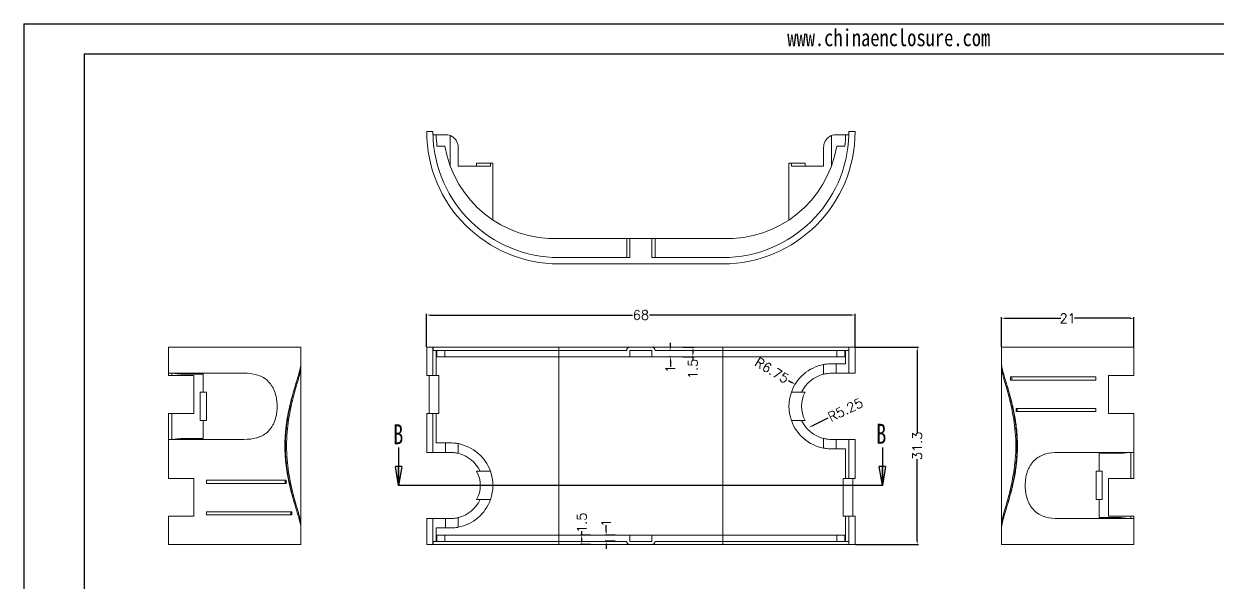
# Model space of a CAD drawing. Header units: inches. Extents: x 3064 to 3673, y 1126 to 1326.
# Drawn here: x 3388.9 to 3578.3, y 1237.9 to 1326.5 of the extents above; entities that cross this region are included whole.
import ezdxf

# ---------------------------------------------------------------- set-up
doc = ezdxf.new("R2010")
doc.units = ezdxf.units.IN
doc.header["$LTSCALE"] = 15
doc.linetypes.add('PHANTOM', pattern=[12.7, 6.35, -1.27, 1.27, -1.27, 1.27, -1.27])
doc.layers.add('文字', color=81, linetype='Continuous')
doc.styles.add('SLDTEXTSTYLE0', font='TXT', dxfattribs={"width": 0.75})
doc.styles.get("Standard").update_dxf_attribs({"font": 'txt', "bigfont": 'gbcbig.shx'})
doc.styles.add('宋体', font='', dxfattribs={"width": 0.8, "height": 3.5})
doc.styles.get('宋体').set_extended_font_data('SimSun')
doc.dimstyles.new('2', dxfattribs={"dimtxt": 1.5, "dimasz": 0.6, "dimexe": 0.18, "dimexo": 0.0625, "dimgap": 0.09, "dimtad": 0, "dimdsep": 46, "dimtxsty": 'Standard', "dimcen": 0, "dimclrd": 3, "dimclre": 3, "dimadec": 0, "dimazin": 2, "dimtfac": 1, "dimtofl": 0, "dimtmove": 0, "dimatfit": 3, "dimfxl": 1, "dimtolj": 1, "dimtzin": 0, "dimarcsym": 0})

# ---------------------------------------------------------------- blocks, each defined once
blk = doc.blocks.new('_CLOSED')
at = {"color": 0, "linetype": 'ByBlock', "lineweight": -2}
for p, q in [((-1, 0.166667), (0, 0)), ((-1, 0.166667), (-1, -0.166667)), ((0, 0), (-1, -0.166667)), ((0, 0), (-1, 0))]:
    blk.add_line(p, q, dxfattribs=at)
blk = doc.blocks.new('*D295')
at = {"color": 3, "lineweight": -2}
for p, q in [((3452.81, 1275.19), (3452.81, 1280.42)), ((3453.41, 1280.24), (3485.47, 1280.24)), ((3520.21, 1280.24), (3488.15, 1280.24)), ((3520.81, 1275.19), (3520.81, 1280.42))]:
    blk.add_line(p, q, dxfattribs=at)
at = {"color": 3}
for points in [[(3453.41, 1280.34), (3453.41, 1280.14), (3452.81, 1280.24)], [(3520.21, 1280.34), (3520.21, 1280.14), (3520.81, 1280.24)]]:
    blk.add_solid(points, dxfattribs=at)
at = {"layer": 'Defpoints', "color": 0}
for p in [(3520.81, 1280.24), (3452.81, 1275.13), (3520.81, 1275.13)]:
    blk.add_point(p, dxfattribs=at)
at = {"color": 0, "insert": (3486.81, 1280.24), "char_height": 1.5, "attachment_point": 5}
blk.add_mtext('\\A1;68', dxfattribs=at)
blk = doc.blocks.new('*D296')
at = {"color": 3, "lineweight": -2}
for p, q in [((3520.87, 1275.13), (3530.85, 1275.13)), ((3530.67, 1274.53), (3530.67, 1261.57)), ((3530.67, 1244.43), (3530.67, 1257.39)), ((3520.87, 1243.83), (3530.85, 1243.83))]:
    blk.add_line(p, q, dxfattribs=at)
at = {"color": 3}
for points in [[(3530.57, 1274.53), (3530.77, 1274.53), (3530.67, 1275.13)], [(3530.57, 1244.43), (3530.77, 1244.43), (3530.67, 1243.83)]]:
    blk.add_solid(points, dxfattribs=at)
at = {"layer": 'Defpoints', "color": 0}
for p in [(3520.81, 1275.13), (3520.81, 1243.83), (3530.67, 1243.83)]:
    blk.add_point(p, dxfattribs=at)
at = {"color": 0, "insert": (3530.67, 1259.48), "char_height": 1.5, "attachment_point": 5, "rotation": 90}
blk.add_mtext('\\A1;31.3', dxfattribs=at)
blk = doc.blocks.new('*D297')
at = {"color": 3, "lineweight": -2}
blk.add_line((3516.49, 1263.86), (3514.02, 1262.66), dxfattribs=at)
at = {"color": 3}
blk.add_solid([(3513.98, 1262.75), (3514.07, 1262.57), (3513.48, 1262.4)], dxfattribs=at)
at = {"layer": 'Defpoints', "color": 0}
for p in [(3513.48, 1262.4), (3508.76, 1260.11)]:
    blk.add_point(p, dxfattribs=at)
at = {"color": 0, "insert": (3519.27, 1265.2), "char_height": 1.5, "attachment_point": 5, "rotation": 25.825}
blk.add_mtext('\\A1;R5.25', dxfattribs=at)
blk = doc.blocks.new('*D298')
at = {"color": 3, "lineweight": -2}
blk.add_line((3510.25, 1269.86), (3510.77, 1269.55), dxfattribs=at)
at = {"color": 3}
blk.add_solid([(3510.82, 1269.64), (3510.71, 1269.46), (3511.28, 1269.24)], dxfattribs=at)
at = {"layer": 'Defpoints', "color": 0}
for p in [(3511.28, 1269.24), (3517.06, 1265.76)]:
    blk.add_point(p, dxfattribs=at)
at = {"color": 0, "insert": (3507.61, 1271.46), "char_height": 1.5, "attachment_point": 5, "rotation": 328.9192}
blk.add_mtext('\\A1;R6.75', dxfattribs=at)
blk = doc.blocks.new('*D299')
at = {"color": 3, "lineweight": -2}
for p, q in [((3544.04, 1275.19), (3544.04, 1279.9)), ((3544.64, 1279.72), (3553.45, 1279.72)), ((3564.44, 1279.72), (3555.63, 1279.72)), ((3565.04, 1275.19), (3565.04, 1279.9))]:
    blk.add_line(p, q, dxfattribs=at)
at = {"color": 3}
for points in [[(3544.64, 1279.82), (3544.64, 1279.62), (3544.04, 1279.72)], [(3564.44, 1279.82), (3564.44, 1279.62), (3565.04, 1279.72)]]:
    blk.add_solid(points, dxfattribs=at)
at = {"layer": 'Defpoints', "color": 0}
for p in [(3565.04, 1279.72), (3544.04, 1275.13), (3565.04, 1275.13)]:
    blk.add_point(p, dxfattribs=at)
at = {"color": 0, "insert": (3554.54, 1279.72), "char_height": 1.5, "attachment_point": 5}
blk.add_mtext('\\A1;21', dxfattribs=at)
blk = doc.blocks.new('*D304')
at = {"color": 3, "lineweight": -2}
for p, q in [((3491.43, 1274.63), (3491.31, 1274.63)), ((3491.49, 1275.23), (3491.49, 1275.83)), ((3491.43, 1273.63), (3491.31, 1273.63)), ((3491.49, 1273.03), (3491.49, 1272.03))]:
    blk.add_line(p, q, dxfattribs=at)
at = {"color": 3}
for points in [[(3491.39, 1275.23), (3491.59, 1275.23), (3491.49, 1274.63)], [(3491.39, 1273.03), (3491.59, 1273.03), (3491.49, 1273.63)]]:
    blk.add_solid(points, dxfattribs=at)
at = {"layer": 'Defpoints', "color": 0}
for p in [(3491.49, 1274.63), (3491.49, 1274.63), (3491.49, 1273.63)]:
    blk.add_point(p, dxfattribs=at)
at = {"color": 0, "insert": (3491.49, 1271.69), "char_height": 1.5, "attachment_point": 5, "rotation": 90}
blk.add_mtext('\\A1;1', dxfattribs=at)
blk = doc.blocks.new('*D305')
at = {"color": 3, "lineweight": -2}
for p, q in [((3493.44, 1275.13), (3495.24, 1275.13)), ((3495.06, 1274.53), (3495.06, 1274.23)), ((3493.44, 1273.63), (3495.24, 1273.63)), ((3495.06, 1273.63), (3495.06, 1273.03))]:
    blk.add_line(p, q, dxfattribs=at)
at = {"color": 3}
for points in [[(3494.96, 1274.53), (3495.16, 1274.53), (3495.06, 1275.13)], [(3494.96, 1274.23), (3495.16, 1274.23), (3495.06, 1273.63)]]:
    blk.add_solid(points, dxfattribs=at)
at = {"layer": 'Defpoints', "color": 0}
for p in [(3493.38, 1275.13), (3493.38, 1273.63), (3495.06, 1273.63)]:
    blk.add_point(p, dxfattribs=at)
at = {"color": 0, "insert": (3495.06, 1271.69), "char_height": 1.5, "attachment_point": 5, "rotation": 90}
blk.add_mtext('\\A1;1.5', dxfattribs=at)
blk = doc.blocks.new('*D306')
at = {"color": 3, "lineweight": -2}
for p, q in [((3481.3, 1245.93), (3481.3, 1246.9)), ((3482.72, 1245.33), (3481.12, 1245.33)), ((3482.72, 1244.33), (3481.12, 1244.33)), ((3481.3, 1243.73), (3481.3, 1243.13))]:
    blk.add_line(p, q, dxfattribs=at)
at = {"color": 3}
for points in [[(3481.2, 1245.93), (3481.4, 1245.93), (3481.3, 1245.33)], [(3481.2, 1243.73), (3481.4, 1243.73), (3481.3, 1244.33)]]:
    blk.add_solid(points, dxfattribs=at)
at = {"layer": 'Defpoints', "color": 0}
for p in [(3481.3, 1245.33), (3482.78, 1245.33), (3482.78, 1244.33)]:
    blk.add_point(p, dxfattribs=at)
at = {"color": 0, "insert": (3481.3, 1247.24), "char_height": 1.5, "attachment_point": 5, "rotation": 90}
blk.add_mtext('\\A1;1', dxfattribs=at)
blk = doc.blocks.new('*D307')
at = {"color": 3, "lineweight": -2}
for p, q in [((3478.81, 1245.33), (3477.24, 1245.33)), ((3477.42, 1245.33), (3477.42, 1245.93)), ((3477.42, 1244.43), (3477.42, 1244.73)), ((3478.81, 1243.83), (3477.24, 1243.83))]:
    blk.add_line(p, q, dxfattribs=at)
at = {"color": 3}
for points in [[(3477.32, 1244.73), (3477.52, 1244.73), (3477.42, 1245.33)], [(3477.32, 1244.43), (3477.52, 1244.43), (3477.42, 1243.83)]]:
    blk.add_solid(points, dxfattribs=at)
at = {"layer": 'Defpoints', "color": 0}
for p in [(3477.42, 1245.33), (3478.87, 1245.33), (3478.87, 1243.83)]:
    blk.add_point(p, dxfattribs=at)
at = {"color": 0, "insert": (3477.42, 1247.27), "char_height": 1.5, "attachment_point": 5, "rotation": 90}
blk.add_mtext('\\A1;1.5', dxfattribs=at)

msp = doc.modelspace()

# ---------------------------------------------------------------- linework, layer by layer
for p, q in [((3388.886, 1326.454), (3672.727, 1326.454)), ((3388.886, 1326.454), (3388.886, 1125.758)), ((3398.443, 1321.676), (3667.948, 1321.676)), ((3398.443, 1321.676), (3398.443, 1130.537))]:
    msp.add_line(p, q)
at = {"color": 7, "linetype": 'Continuous', "lineweight": 15}
for p, q in [((3453.811, 1309.365), (3452.811, 1309.365)), ((3453.811, 1308.865), (3453.811, 1309.365)), ((3453.811, 1308.865), (3453.817, 1308.865)), ((3454.317, 1308.865), (3453.817, 1308.865)), ((3455.811, 1308.865), (3454.317, 1308.865)), ((3519.304, 1308.865), (3517.811, 1308.865)), ((3519.805, 1308.865), (3519.304, 1308.865)), ((3519.805, 1308.865), (3519.811, 1308.865)), ((3519.811, 1309.365), (3519.811, 1308.865)), ((3520.811, 1309.365), (3519.811, 1309.365)), ((3455.71, 1307.043), (3454.45, 1307.043)), ((3457.811, 1306.865), (3457.811, 1303.865)), ((3515.811, 1303.865), (3515.811, 1306.865)), ((3517.912, 1307.043), (3519.172, 1307.043)), ((3457.811, 1303.865), (3462.925, 1303.865)), ((3460.744, 1303.865), (3460.744, 1304.365)), ((3460.744, 1304.365), (3462.925, 1304.365)), ((3462.925, 1303.865), (3462.925, 1304.365)), ((3462.925, 1304.365), (3463.311, 1304.365)), ((3463.311, 1295.335), (3463.311, 1304.365)), ((3510.311, 1304.365), (3510.311, 1295.335)), ((3510.311, 1304.365), (3510.697, 1304.365)), ((3510.697, 1303.865), (3510.697, 1304.365)), ((3510.697, 1304.365), (3512.878, 1304.365)), ((3510.697, 1303.865), (3515.811, 1303.865)), ((3512.878, 1303.865), (3512.878, 1304.365)), ((3473.811, 1292.365), (3484.561, 1292.365)), ((3484.561, 1292.365), (3484.561, 1289.365)), ((3484.561, 1292.365), (3485.061, 1292.365)), ((3485.061, 1292.365), (3485.061, 1289.365)), ((3488.561, 1292.365), (3485.061, 1292.365)), ((3488.561, 1289.365), (3488.561, 1292.365)), ((3488.561, 1292.365), (3489.061, 1292.365)), ((3489.061, 1292.365), (3489.061, 1289.365)), ((3489.061, 1292.365), (3499.811, 1292.365)), ((3485.061, 1289.365), (3473.811, 1289.365)), ((3473.811, 1288.365), (3499.811, 1288.365)), ((3499.811, 1289.365), (3488.561, 1289.365)), ((3411.845, 1271.006), (3411.845, 1275.126)), ((3411.845, 1275.126), (3432.845, 1275.126)), ((3432.845, 1275.126), (3432.845, 1272.515)), ((3452.811, 1275.126), (3452.811, 1270.626)), ((3453.811, 1275.126), (3452.811, 1275.126)), ((3453.811, 1270.626), (3453.811, 1275.126)), ((3453.817, 1275.126), (3453.811, 1275.126)), ((3453.817, 1274.626), (3453.817, 1275.126)), ((3473.811, 1275.126), (3453.817, 1275.126)), ((3453.817, 1274.626), (3454.317, 1274.626)), ((3454.317, 1270.626), (3454.317, 1274.626)), ((3454.45, 1274.626), (3454.317, 1274.626)), ((3454.45, 1273.626), (3454.45, 1274.626)), ((3455.71, 1274.626), (3454.45, 1274.626)), ((3455.71, 1273.626), (3455.71, 1274.626)), ((3473.811, 1274.626), (3455.71, 1274.626)), ((3473.811, 1274.626), (3473.811, 1275.126)), ((3485.061, 1275.126), (3473.811, 1275.126)), ((3473.811, 1273.626), (3473.811, 1274.626)), ((3473.811, 1274.626), (3484.561, 1274.626)), ((3488.561, 1275.126), (3485.061, 1275.126)), ((3485.061, 1274.626), (3488.561, 1274.626)), ((3485.061, 1274.626), (3485.061, 1273.626)), ((3499.811, 1275.126), (3488.561, 1275.126)), ((3488.561, 1273.626), (3488.561, 1274.626)), ((3489.061, 1274.626), (3499.811, 1274.626)), ((3499.811, 1274.626), (3499.811, 1275.126)), ((3519.805, 1275.126), (3499.811, 1275.126)), ((3499.811, 1273.626), (3499.811, 1274.626)), ((3517.912, 1274.626), (3499.811, 1274.626)), ((3517.912, 1273.626), (3517.912, 1274.626)), ((3517.912, 1274.626), (3519.172, 1274.626)), ((3519.172, 1273.626), (3519.172, 1274.626)), ((3519.172, 1274.626), (3519.304, 1274.626)), ((3519.304, 1274.626), (3519.304, 1272.506)), ((3519.304, 1274.626), (3519.805, 1274.626)), ((3519.805, 1275.126), (3519.805, 1274.626)), ((3519.811, 1275.126), (3519.805, 1275.126)), ((3520.811, 1275.126), (3519.811, 1275.126)), ((3519.811, 1271.006), (3519.811, 1275.126)), ((3520.811, 1271.006), (3520.811, 1275.126)), ((3544.038, 1272.515), (3544.038, 1275.126)), ((3544.038, 1275.126), (3565.038, 1275.126)), ((3565.038, 1275.126), (3565.038, 1270.626)), ((3455.71, 1273.626), (3454.45, 1273.626)), ((3473.811, 1273.626), (3455.71, 1273.626)), ((3473.811, 1245.326), (3473.811, 1273.626)), ((3473.811, 1273.626), (3485.061, 1273.626)), ((3485.061, 1273.626), (3488.561, 1273.626)), ((3488.561, 1273.626), (3499.811, 1273.626)), ((3499.811, 1273.626), (3499.811, 1245.326)), ((3517.912, 1273.626), (3499.811, 1273.626)), ((3517.912, 1273.626), (3519.172, 1273.626)), ((3423.821, 1271.006), (3411.845, 1271.006)), ((3411.845, 1270.626), (3411.845, 1271.006)), ((3412.345, 1270.626), (3412.345, 1271.006)), ((3414.345, 1270.855), (3417.345, 1270.855)), ((3417.345, 1270.855), (3417.345, 1268.006)), ((3432.845, 1271.996), (3432.845, 1272.476)), ((3432.845, 1271.996), (3432.845, 1269.787)), ((3515.811, 1270.855), (3515.811, 1272.389)), ((3517.061, 1272.506), (3517.811, 1272.506)), ((3517.811, 1271.006), (3517.061, 1271.006)), ((3517.811, 1272.506), (3517.811, 1271.006)), ((3517.811, 1272.506), (3519.304, 1272.506)), ((3517.811, 1271.006), (3519.811, 1271.006)), ((3520.811, 1271.006), (3519.811, 1271.006)), ((3544.038, 1272.476), (3544.038, 1271.996)), ((3544.038, 1269.787), (3544.038, 1271.996)), ((3412.345, 1270.626), (3411.845, 1270.626)), ((3412.345, 1270.626), (3415.845, 1270.626)), ((3415.845, 1270.626), (3415.845, 1264.626)), ((3453.811, 1270.626), (3452.811, 1270.626)), ((3453.195, 1270.626), (3453.195, 1264.626)), ((3453.811, 1270.626), (3454.317, 1270.626)), ((3454.317, 1270.626), (3454.725, 1270.626)), ((3454.725, 1270.626), (3454.725, 1264.626)), ((3559.008, 1270.426), (3545.468, 1270.426)), ((3545.468, 1270.426), (3545.468, 1269.926)), ((3545.468, 1269.926), (3559.008, 1269.926)), ((3545.654, 1270.426), (3545.654, 1269.926)), ((3559.008, 1269.926), (3559.008, 1270.426)), ((3565.038, 1270.626), (3561.038, 1270.626)), ((3561.038, 1270.626), (3561.038, 1264.626)), ((3417.845, 1268.006), (3416.845, 1268.006)), ((3416.845, 1263.506), (3416.845, 1268.006)), ((3417.845, 1263.506), (3417.845, 1268.006)), ((3432.831, 1268.226), (3432.831, 1250.726)), ((3512.878, 1268.006), (3510.697, 1268.006)), ((3544.052, 1250.726), (3544.052, 1268.226)), ((3559.008, 1265.426), (3546.369, 1265.426)), ((3546.369, 1265.426), (3546.369, 1264.926)), ((3546.547, 1265.426), (3546.547, 1264.926)), ((3559.008, 1264.926), (3559.008, 1265.426)), ((3411.845, 1264.626), (3411.845, 1260.506)), ((3411.845, 1264.626), (3412.345, 1264.626)), ((3412.345, 1260.506), (3412.345, 1264.626)), ((3415.845, 1264.626), (3412.345, 1264.626)), ((3417.845, 1263.506), (3416.845, 1263.506)), ((3417.345, 1263.506), (3417.345, 1260.657)), ((3452.811, 1264.626), (3452.811, 1258.447)), ((3452.811, 1264.626), (3453.811, 1264.626)), ((3453.811, 1264.626), (3453.811, 1258.447)), ((3454.317, 1264.626), (3453.811, 1264.626)), ((3454.317, 1259.947), (3454.317, 1264.626)), ((3454.725, 1264.626), (3454.317, 1264.626)), ((3510.697, 1263.506), (3512.878, 1263.506)), ((3546.369, 1264.926), (3559.008, 1264.926)), ((3561.038, 1264.626), (3565.038, 1264.626)), ((3565.038, 1264.626), (3565.038, 1258.447)), ((3411.845, 1254.326), (3411.845, 1260.506)), ((3411.845, 1260.506), (3423.821, 1260.506)), ((3417.345, 1260.657), (3414.345, 1260.657)), ((3454.317, 1259.947), (3455.811, 1259.947)), ((3455.811, 1258.447), (3455.811, 1259.947)), ((3455.811, 1259.947), (3456.561, 1259.947)), ((3457.811, 1259.83), (3457.811, 1258.296)), ((3515.811, 1259.122), (3515.811, 1260.657)), ((3517.061, 1260.506), (3517.811, 1260.506)), ((3517.811, 1260.506), (3517.811, 1259.006)), ((3519.811, 1260.506), (3517.811, 1260.506)), ((3519.811, 1254.326), (3519.811, 1260.506)), ((3519.811, 1260.506), (3520.811, 1260.506)), ((3520.811, 1254.326), (3520.811, 1260.506)), ((3453.811, 1258.447), (3452.811, 1258.447)), ((3453.811, 1258.447), (3455.811, 1258.447)), ((3456.561, 1258.447), (3455.811, 1258.447)), ((3517.811, 1259.006), (3517.061, 1259.006)), ((3519.304, 1259.006), (3517.811, 1259.006)), ((3519.304, 1259.006), (3519.304, 1254.326)), ((3565.038, 1258.447), (3553.062, 1258.447)), ((3559.538, 1258.296), (3562.538, 1258.296)), ((3559.538, 1255.447), (3559.538, 1258.296)), ((3564.538, 1258.447), (3564.538, 1254.326)), ((3565.038, 1254.326), (3565.038, 1258.447)), ((3415.845, 1254.326), (3411.845, 1254.326)), ((3415.845, 1248.326), (3415.845, 1254.326)), ((3430.514, 1254.026), (3417.875, 1254.026)), ((3417.875, 1254.026), (3417.875, 1253.526)), ((3430.336, 1253.526), (3430.336, 1254.026)), ((3430.514, 1253.526), (3430.514, 1254.026)), ((3462.925, 1255.447), (3460.744, 1255.447)), ((3518.896, 1248.326), (3518.896, 1254.326)), ((3518.896, 1254.326), (3519.304, 1254.326)), ((3519.304, 1254.326), (3519.811, 1254.326)), ((3519.811, 1254.326), (3520.811, 1254.326)), ((3520.426, 1248.326), (3520.426, 1254.326)), ((3559.038, 1255.447), (3560.038, 1255.447)), ((3559.038, 1255.447), (3559.038, 1250.947)), ((3560.038, 1255.447), (3560.038, 1250.947)), ((3561.038, 1254.326), (3564.538, 1254.326)), ((3561.038, 1248.326), (3561.038, 1254.326)), ((3565.038, 1254.326), (3564.538, 1254.326)), ((3417.875, 1253.526), (3430.514, 1253.526)), ((3460.744, 1250.947), (3462.925, 1250.947)), ((3559.038, 1250.947), (3560.038, 1250.947)), ((3559.538, 1248.098), (3559.538, 1250.947)), ((3411.845, 1243.826), (3411.845, 1248.326)), ((3411.845, 1248.326), (3415.845, 1248.326)), ((3431.415, 1249.026), (3417.875, 1249.026)), ((3417.875, 1249.026), (3417.875, 1248.526)), ((3417.875, 1248.526), (3431.415, 1248.526)), ((3431.229, 1248.526), (3431.229, 1249.026)), ((3431.415, 1248.526), (3431.415, 1249.026)), ((3432.845, 1249.165), (3432.845, 1246.956)), ((3457.811, 1248.098), (3457.811, 1246.563)), ((3519.304, 1248.326), (3518.896, 1248.326)), ((3519.304, 1248.326), (3519.304, 1244.326)), ((3519.811, 1248.326), (3519.304, 1248.326)), ((3519.811, 1248.326), (3519.811, 1243.826)), ((3520.811, 1248.326), (3519.811, 1248.326)), ((3520.811, 1243.826), (3520.811, 1248.326)), ((3544.038, 1246.956), (3544.038, 1249.165)), ((3562.538, 1248.098), (3559.538, 1248.098)), ((3564.538, 1248.326), (3561.038, 1248.326)), ((3564.538, 1248.326), (3564.538, 1247.947)), ((3564.538, 1248.326), (3565.038, 1248.326)), ((3565.038, 1248.326), (3565.038, 1247.947)), ((3432.845, 1246.476), (3432.845, 1246.956)), ((3432.845, 1246.438), (3432.845, 1243.826)), ((3452.811, 1247.947), (3452.811, 1243.826)), ((3452.811, 1247.947), (3453.811, 1247.947)), ((3453.811, 1247.947), (3453.811, 1243.826)), ((3455.811, 1247.947), (3453.811, 1247.947)), ((3454.317, 1244.326), (3454.317, 1246.447)), ((3455.811, 1246.447), (3454.317, 1246.447)), ((3455.811, 1246.447), (3455.811, 1247.947)), ((3455.811, 1247.947), (3456.561, 1247.947)), ((3456.561, 1246.447), (3455.811, 1246.447)), ((3544.038, 1246.956), (3544.038, 1246.476)), ((3544.038, 1243.826), (3544.038, 1246.438)), ((3553.062, 1247.947), (3565.038, 1247.947)), ((3565.038, 1247.947), (3565.038, 1243.826)), ((3453.817, 1244.326), (3453.817, 1243.826)), ((3454.317, 1244.326), (3453.817, 1244.326)), ((3454.45, 1244.326), (3454.317, 1244.326)), ((3454.45, 1245.326), (3454.45, 1244.326)), ((3455.71, 1245.326), (3454.45, 1245.326)), ((3455.71, 1244.326), (3454.45, 1244.326)), ((3455.71, 1244.326), (3455.71, 1245.326)), ((3473.811, 1245.326), (3455.71, 1245.326)), ((3473.811, 1244.326), (3455.71, 1244.326)), ((3473.811, 1245.326), (3473.811, 1244.326)), ((3473.811, 1245.326), (3485.061, 1245.326)), ((3473.811, 1244.326), (3473.811, 1243.826)), ((3473.811, 1244.326), (3484.561, 1244.326)), ((3485.061, 1244.326), (3485.061, 1245.326)), ((3485.061, 1245.326), (3488.561, 1245.326)), ((3485.061, 1244.326), (3488.561, 1244.326)), ((3488.561, 1245.326), (3488.561, 1244.326)), ((3488.561, 1245.326), (3499.811, 1245.326)), ((3489.061, 1244.326), (3499.811, 1244.326)), ((3499.811, 1245.326), (3499.811, 1244.326)), ((3517.912, 1245.326), (3499.811, 1245.326)), ((3499.811, 1244.326), (3499.811, 1243.826)), ((3517.912, 1244.326), (3499.811, 1244.326)), ((3517.912, 1245.326), (3519.172, 1245.326)), ((3517.912, 1244.326), (3517.912, 1245.326)), ((3517.912, 1244.326), (3519.172, 1244.326)), ((3519.172, 1245.326), (3519.172, 1244.326)), ((3519.172, 1244.326), (3519.304, 1244.326)), ((3519.805, 1244.326), (3519.304, 1244.326)), ((3519.805, 1243.826), (3519.805, 1244.326)), ((3432.845, 1243.826), (3411.845, 1243.826)), ((3453.811, 1243.826), (3452.811, 1243.826)), ((3453.811, 1243.826), (3453.817, 1243.826)), ((3473.811, 1243.826), (3453.817, 1243.826)), ((3485.061, 1243.826), (3473.811, 1243.826)), ((3488.561, 1243.826), (3485.061, 1243.826)), ((3499.811, 1243.826), (3488.561, 1243.826)), ((3519.805, 1243.826), (3499.811, 1243.826)), ((3519.805, 1243.826), (3519.811, 1243.826)), ((3520.811, 1243.826), (3519.811, 1243.826)), ((3565.038, 1243.826), (3544.038, 1243.826))]:
    msp.add_line(p, q, dxfattribs=at)
at = {"color": 8, "linetype": 'Continuous', "lineweight": 15}
for p, q in [((3456.561, 1308.719), (3456.561, 1303.881)), ((3517.061, 1308.719), (3517.061, 1303.881)), ((3432.785, 1271.996), (3432.845, 1271.996)), ((3544.098, 1271.996), (3544.038, 1271.996)), ((3432.785, 1246.956), (3432.845, 1246.956)), ((3544.098, 1246.956), (3544.038, 1246.956))]:
    msp.add_line(p, q, dxfattribs=at)
at = {"color": 7, "linetype": 'Continuous', "lineweight": 30}
for p, q in [((3448.349, 1259.197), (3448.349, 1253.197)), ((3525.139, 1259.197), (3525.139, 1253.197))]:
    msp.add_line(p, q, dxfattribs=at)
at = {"color": 1, "linetype": 'PHANTOM', "lineweight": 30}
msp.add_line((3525.139, 1253.197), (3448.349, 1253.197), dxfattribs=at)
at = {"color": 7, "linetype": 'Continuous', "lineweight": 15}
for centre, radius, start, end in [((3473.811, 1309.365), 21, 180, 270), ((3473.811, 1309.365), 20, 181.43254, 270), ((3473.811, 1309.365), 19.5, 181.46928, 186.83974), ((3455.811, 1306.865), 2, 67.97569, 90), ((3499.811, 1309.365), 21, 270, 0), ((3499.811, 1309.365), 20, 270, 358.56746), ((3517.811, 1306.865), 2, 90, 112.02431), ((3499.811, 1309.365), 19.5, 353.16026, 358.53072), ((3473.14, 1310.038), 17.685, 189.74886, 272.17528), ((3500.482, 1310.038), 17.685, 267.82472, 350.25114), ((3485.061, 1274.626), 0.5, 90, 180), ((3488.561, 1274.626), 0.5, 0, 90), ((3517.061, 1265.756), 6.75, 100.67193, 160.52878), ((3517.061, 1265.756), 5.25, 103.77415, 154.62307), ((3517.061, 1265.756), 6.75, 160.52878, 199.47122), ((3517.061, 1265.756), 4.75, 151.72629, 208.27371), ((3517.061, 1265.756), 6.75, 199.47122, 259.32807), ((3517.061, 1265.756), 5.25, 205.37693, 256.22585), ((3456.561, 1253.197), 6.75, 19.47122, 79.32807), ((3456.561, 1253.197), 5.25, 25.37693, 76.22585), ((3456.561, 1253.197), 4.75, 331.72629, 28.27371), ((3456.561, 1253.197), 6.75, 340.52878, 19.47122), ((3456.561, 1253.197), 6.75, 280.67193, 340.52878), ((3456.561, 1253.197), 5.25, 283.77415, 334.62307), ((3485.061, 1244.326), 0.5, 180, 270), ((3488.561, 1244.326), 0.5, 270, 0)]:
    msp.add_arc(centre, radius, start, end, dxfattribs=at)
for points, knots in [([(3457.811, 1306.865), (3457.811, 1307.065), (3457.782, 1307.26), (3457.666, 1307.639), (3457.58, 1307.818), (3457.36, 1308.146), (3457.225, 1308.293), (3456.919, 1308.541), (3456.746, 1308.644), (3456.561, 1308.719)], [0, 0, 0, 0, 0.25, 0.25, 0.5, 0.5, 0.75, 0.75, 1, 1, 1, 1]), ([(3517.061, 1308.719), (3516.876, 1308.644), (3516.706, 1308.544), (3516.398, 1308.295), (3516.264, 1308.148), (3516.043, 1307.821), (3515.957, 1307.641), (3515.841, 1307.264), (3515.811, 1307.065), (3515.811, 1306.865)], [0, 0, 0, 0, 0.25, 0.25, 0.5, 0.5, 0.75, 0.75, 1, 1, 1, 1]), ([(3412.491, 1271.006), (3412.566, 1271.006), (3412.666, 1270.996), (3412.915, 1270.966), (3413.062, 1270.946), (3413.388, 1270.907), (3413.569, 1270.889), (3413.945, 1270.862), (3414.145, 1270.855), (3414.345, 1270.855)], [0, 0, 0, 0, 0.25, 0.25, 0.5, 0.5, 0.75, 0.75, 1, 1, 1, 1]), ([(3423.821, 1260.506), (3424.52, 1260.506), (3425.177, 1260.571), (3425.947, 1260.782), (3426.098, 1260.831), (3426.395, 1260.944), (3426.542, 1261.009), (3426.967, 1261.226), (3427.231, 1261.401), (3427.721, 1261.827), (3427.947, 1262.079), (3428.242, 1262.509), (3428.334, 1262.661), (3428.503, 1262.983), (3428.581, 1263.156), (3428.79, 1263.692), (3428.895, 1264.073), (3429.004, 1264.683), (3429.032, 1264.893), (3429.068, 1265.313), (3429.078, 1265.524), (3429.079, 1265.948), (3429.071, 1266.162), (3429.035, 1266.586), (3429.009, 1266.793), (3428.904, 1267.402), (3428.797, 1267.796), (3428.591, 1268.332), (3428.515, 1268.503), (3428.347, 1268.829), (3428.254, 1268.984), (3427.959, 1269.419), (3427.737, 1269.669), (3427.243, 1270.101), (3426.979, 1270.277), (3426.418, 1270.567), (3426.12, 1270.68), (3425.185, 1270.94), (3424.522, 1271.006), (3423.821, 1271.006)], [0, 0, 0, 0, 0.125, 0.125, 0.15625, 0.15625, 0.1875, 0.1875, 0.25, 0.25, 0.3125, 0.3125, 0.34375, 0.34375, 0.375, 0.375, 0.4375, 0.4375, 0.46875, 0.46875, 0.5, 0.5, 0.53125, 0.53125, 0.5625, 0.5625, 0.625, 0.625, 0.65625, 0.65625, 0.6875, 0.6875, 0.75, 0.75, 0.8125, 0.8125, 0.875, 0.875, 1, 1, 1, 1]), ([(3432.845, 1246.438), (3432.845, 1246.632), (3432.808, 1246.885), (3432.734, 1247.217), (3432.73, 1247.236), (3432.721, 1247.275), (3432.716, 1247.294), (3432.702, 1247.354), (3432.692, 1247.395), (3432.662, 1247.52), (3432.639, 1247.607), (3432.568, 1247.877), (3432.513, 1248.07), (3432.438, 1248.328), (3432.423, 1248.38), (3432.392, 1248.486), (3432.376, 1248.539), (3432.327, 1248.702), (3432.294, 1248.814), (3432.19, 1249.157), (3432.117, 1249.398), (3432.021, 1249.713), (3432.002, 1249.776), (3431.964, 1249.903), (3431.944, 1249.968), (3431.886, 1250.162), (3431.847, 1250.295), (3431.728, 1250.698), (3431.647, 1250.977), (3431.556, 1251.301), (3431.546, 1251.338), (3431.525, 1251.412), (3431.515, 1251.449), (3431.484, 1251.56), (3431.464, 1251.634), (3431.403, 1251.859), (3431.363, 1252.011), (3431.243, 1252.471), (3431.166, 1252.784), (3431.081, 1253.145), (3431.072, 1253.187), (3431.053, 1253.269), (3431.043, 1253.31), (3431.016, 1253.433), (3430.997, 1253.516), (3430.943, 1253.764), (3430.908, 1253.93), (3430.806, 1254.434), (3430.742, 1254.774), (3430.681, 1255.14), (3430.677, 1255.163), (3430.67, 1255.207), (3430.666, 1255.229), (3430.655, 1255.296), (3430.648, 1255.34), (3430.627, 1255.473), (3430.613, 1255.562), (3430.573, 1255.829), (3430.549, 1256.008), (3430.479, 1256.546), (3430.44, 1256.907), (3430.404, 1257.316), (3430.4, 1257.363), (3430.392, 1257.455), (3430.389, 1257.501), (3430.378, 1257.64), (3430.372, 1257.732), (3430.353, 1258.009), (3430.343, 1258.194), (3430.319, 1258.75), (3430.311, 1259.121), (3430.311, 1259.865), (3430.32, 1260.235), (3430.353, 1260.974), (3430.378, 1261.343), (3430.415, 1261.757), (3430.419, 1261.801), (3430.427, 1261.892), (3430.432, 1261.937), (3430.445, 1262.072), (3430.454, 1262.162), (3430.484, 1262.431), (3430.505, 1262.61), (3430.575, 1263.145), (3430.628, 1263.499), (3430.694, 1263.894), (3430.702, 1263.936), (3430.717, 1264.022), (3430.724, 1264.065), (3430.747, 1264.194), (3430.762, 1264.279), (3430.81, 1264.534), (3430.843, 1264.703), (3430.945, 1265.207), (3431.018, 1265.538), (3431.104, 1265.905), (3431.113, 1265.944), (3431.132, 1266.023), (3431.142, 1266.062), (3431.17, 1266.181), (3431.189, 1266.259), (3431.247, 1266.493), (3431.286, 1266.647), (3431.405, 1267.104), (3431.486, 1267.402), (3431.608, 1267.838), (3431.649, 1267.979), (3431.729, 1268.259), (3431.77, 1268.396), (3431.889, 1268.802), (3431.968, 1269.062), (3432.196, 1269.816), (3432.335, 1270.272), (3432.469, 1270.732), (3432.484, 1270.784), (3432.513, 1270.884), (3432.527, 1270.933), (3432.568, 1271.078), (3432.593, 1271.172), (3432.665, 1271.442), (3432.706, 1271.608), (3432.748, 1271.8), (3432.756, 1271.838), (3432.771, 1271.912), (3432.778, 1271.948), (3432.798, 1272.053), (3432.809, 1272.119), (3432.836, 1272.307), (3432.845, 1272.418), (3432.845, 1272.515)], [0, 0, 0, 0, 0.0625, 0.0625, 0.0664062, 0.0664062, 0.0703125, 0.0703125, 0.078125, 0.078125, 0.09375, 0.09375, 0.125, 0.125, 0.1328125, 0.1328125, 0.140625, 0.140625, 0.15625, 0.15625, 0.1875, 0.1875, 0.1953125, 0.1953125, 0.203125, 0.203125, 0.21875, 0.21875, 0.25, 0.25, 0.2539062, 0.2539062, 0.2578125, 0.2578125, 0.265625, 0.265625, 0.28125, 0.28125, 0.3125, 0.3125, 0.3164062, 0.3164062, 0.3203125, 0.3203125, 0.328125, 0.328125, 0.34375, 0.34375, 0.375, 0.375, 0.3769531, 0.3769531, 0.3789062, 0.3789062, 0.3828125, 0.3828125, 0.390625, 0.390625, 0.40625, 0.40625, 0.4375, 0.4375, 0.4414062, 0.4414062, 0.4453125, 0.4453125, 0.453125, 0.453125, 0.46875, 0.46875, 0.5, 0.5, 0.53125, 0.53125, 0.5625, 0.5625, 0.5664062, 0.5664062, 0.5703125, 0.5703125, 0.578125, 0.578125, 0.59375, 0.59375, 0.625, 0.625, 0.6289062, 0.6289062, 0.6328125, 0.6328125, 0.640625, 0.640625, 0.65625, 0.65625, 0.6875, 0.6875, 0.6914062, 0.6914062, 0.6953125, 0.6953125, 0.703125, 0.703125, 0.71875, 0.71875, 0.75, 0.75, 0.765625, 0.765625, 0.78125, 0.78125, 0.8125, 0.8125, 0.875, 0.875, 0.8828125, 0.8828125, 0.890625, 0.890625, 0.90625, 0.90625, 0.9375, 0.9375, 0.9453125, 0.9453125, 0.953125, 0.953125, 0.96875, 0.96875, 1, 1, 1, 1]), ([(3432.845, 1246.956), (3432.844, 1246.984), (3432.844, 1247.04), (3432.837, 1247.132), (3432.827, 1247.231), (3432.814, 1247.336), (3432.796, 1247.449), (3432.775, 1247.568), (3432.73, 1247.796), (3432.645, 1248.167), (3432.498, 1248.727), (3432.322, 1249.356), (3432.059, 1250.278), (3431.695, 1251.581), (3431.259, 1253.346), (3430.886, 1255.284), (3430.633, 1257.348), (3430.543, 1259.481), (3430.634, 1261.611), (3430.887, 1263.67), (3431.259, 1265.603), (3431.694, 1267.368), (3432.058, 1268.671), (3432.321, 1269.594), (3432.497, 1270.223), (3432.644, 1270.784), (3432.738, 1271.19), (3432.792, 1271.477), (3432.822, 1271.671), (3432.841, 1271.847), (3432.844, 1271.946), (3432.845, 1271.996)], [0, 0, 0, 0, 0.0089056, 0.0178112, 0.0267214, 0.0356412, 0.0445753, 0.0535284, 0.0625055, 0.0936107, 0.1249094, 0.1561612, 0.1875302, 0.2499251, 0.3125919, 0.3751452, 0.4376675, 0.5002295, 0.5625235, 0.6248748, 0.6873759, 0.7497653, 0.8123744, 0.8437054, 0.8749227, 0.9062935, 0.9374727, 0.9531716, 0.9688087, 0.9844095, 1, 1, 1, 1]), ([(3515.811, 1272.389), (3515.811, 1272.389), (3515.84, 1272.395), (3515.956, 1272.415), (3516.042, 1272.429), (3516.262, 1272.459), (3516.397, 1272.475), (3516.702, 1272.498), (3516.876, 1272.506), (3517.061, 1272.506)], [0, 0, 0, 0, 0.25, 0.25, 0.5, 0.5, 0.75, 0.75, 1, 1, 1, 1]), ([(3517.061, 1271.006), (3516.875, 1271.006), (3516.706, 1270.996), (3516.398, 1270.966), (3516.264, 1270.946), (3516.043, 1270.907), (3515.957, 1270.889), (3515.841, 1270.862), (3515.811, 1270.855), (3515.811, 1270.855)], [0, 0, 0, 0, 0.25, 0.25, 0.5, 0.5, 0.75, 0.75, 1, 1, 1, 1]), ([(3544.038, 1272.515), (3544.038, 1272.321), (3544.075, 1272.068), (3544.149, 1271.736), (3544.153, 1271.717), (3544.162, 1271.678), (3544.167, 1271.658), (3544.181, 1271.598), (3544.19, 1271.557), (3544.221, 1271.432), (3544.244, 1271.346), (3544.315, 1271.076), (3544.37, 1270.883), (3544.445, 1270.624), (3544.46, 1270.572), (3544.491, 1270.467), (3544.507, 1270.413), (3544.556, 1270.25), (3544.589, 1270.139), (3544.693, 1269.795), (3544.766, 1269.555), (3544.862, 1269.239), (3544.881, 1269.177), (3544.919, 1269.049), (3544.939, 1268.985), (3544.997, 1268.79), (3545.036, 1268.658), (3545.155, 1268.254), (3545.236, 1267.975), (3545.327, 1267.652), (3545.337, 1267.614), (3545.358, 1267.541), (3545.368, 1267.504), (3545.399, 1267.393), (3545.419, 1267.318), (3545.48, 1267.093), (3545.52, 1266.942), (3545.64, 1266.482), (3545.717, 1266.168), (3545.802, 1265.807), (3545.811, 1265.765), (3545.83, 1265.684), (3545.84, 1265.643), (3545.867, 1265.519), (3545.886, 1265.437), (3545.94, 1265.189), (3545.975, 1265.022), (3546.077, 1264.519), (3546.141, 1264.178), (3546.202, 1263.812), (3546.206, 1263.789), (3546.213, 1263.745), (3546.217, 1263.723), (3546.228, 1263.657), (3546.235, 1263.612), (3546.256, 1263.479), (3546.27, 1263.39), (3546.309, 1263.123), (3546.334, 1262.945), (3546.404, 1262.407), (3546.443, 1262.045), (3546.479, 1261.636), (3546.483, 1261.59), (3546.49, 1261.497), (3546.494, 1261.451), (3546.505, 1261.313), (3546.511, 1261.22), (3546.53, 1260.943), (3546.54, 1260.758), (3546.564, 1260.202), (3546.572, 1259.831), (3546.572, 1259.087), (3546.563, 1258.717), (3546.53, 1257.978), (3546.505, 1257.609), (3546.468, 1257.195), (3546.464, 1257.151), (3546.456, 1257.061), (3546.451, 1257.016), (3546.438, 1256.881), (3546.429, 1256.791), (3546.399, 1256.522), (3546.378, 1256.343), (3546.308, 1255.808), (3546.255, 1255.454), (3546.188, 1255.058), (3546.181, 1255.016), (3546.166, 1254.93), (3546.159, 1254.887), (3546.136, 1254.759), (3546.121, 1254.673), (3546.073, 1254.418), (3546.04, 1254.249), (3545.938, 1253.746), (3545.865, 1253.415), (3545.779, 1253.048), (3545.77, 1253.009), (3545.751, 1252.93), (3545.741, 1252.89), (3545.713, 1252.772), (3545.694, 1252.693), (3545.636, 1252.46), (3545.597, 1252.306), (3545.478, 1251.849), (3545.397, 1251.551), (3545.275, 1251.115), (3545.234, 1250.973), (3545.154, 1250.693), (3545.113, 1250.556), (3544.994, 1250.151), (3544.915, 1249.89), (3544.687, 1249.136), (3544.548, 1248.68), (3544.414, 1248.22), (3544.399, 1248.169), (3544.37, 1248.068), (3544.356, 1248.019), (3544.315, 1247.874), (3544.29, 1247.781), (3544.218, 1247.511), (3544.177, 1247.344), (3544.135, 1247.153), (3544.127, 1247.114), (3544.112, 1247.041), (3544.104, 1247.005), (3544.085, 1246.9), (3544.074, 1246.833), (3544.047, 1246.645), (3544.038, 1246.534), (3544.038, 1246.438)], [0, 0, 0, 0, 0.0625, 0.0625, 0.0664062, 0.0664062, 0.0703125, 0.0703125, 0.078125, 0.078125, 0.09375, 0.09375, 0.125, 0.125, 0.1328125, 0.1328125, 0.140625, 0.140625, 0.15625, 0.15625, 0.1875, 0.1875, 0.1953125, 0.1953125, 0.203125, 0.203125, 0.21875, 0.21875, 0.25, 0.25, 0.2539062, 0.2539062, 0.2578125, 0.2578125, 0.265625, 0.265625, 0.28125, 0.28125, 0.3125, 0.3125, 0.3164062, 0.3164062, 0.3203125, 0.3203125, 0.328125, 0.328125, 0.34375, 0.34375, 0.375, 0.375, 0.3769531, 0.3769531, 0.3789062, 0.3789062, 0.3828125, 0.3828125, 0.390625, 0.390625, 0.40625, 0.40625, 0.4375, 0.4375, 0.4414062, 0.4414062, 0.4453125, 0.4453125, 0.453125, 0.453125, 0.46875, 0.46875, 0.5, 0.5, 0.53125, 0.53125, 0.5625, 0.5625, 0.5664062, 0.5664062, 0.5703125, 0.5703125, 0.578125, 0.578125, 0.59375, 0.59375, 0.625, 0.625, 0.6289062, 0.6289062, 0.6328125, 0.6328125, 0.640625, 0.640625, 0.65625, 0.65625, 0.6875, 0.6875, 0.6914062, 0.6914062, 0.6953125, 0.6953125, 0.703125, 0.703125, 0.71875, 0.71875, 0.75, 0.75, 0.765625, 0.765625, 0.78125, 0.78125, 0.8125, 0.8125, 0.875, 0.875, 0.8828125, 0.8828125, 0.890625, 0.890625, 0.90625, 0.90625, 0.9375, 0.9375, 0.9453125, 0.9453125, 0.953125, 0.953125, 0.96875, 0.96875, 1, 1, 1, 1]), ([(3544.038, 1271.996), (3544.039, 1271.968), (3544.039, 1271.912), (3544.046, 1271.82), (3544.056, 1271.722), (3544.069, 1271.616), (3544.087, 1271.504), (3544.108, 1271.385), (3544.153, 1271.156), (3544.238, 1270.785), (3544.385, 1270.226), (3544.561, 1269.597), (3544.824, 1268.675), (3545.188, 1267.372), (3545.624, 1265.606), (3545.997, 1263.669), (3546.25, 1261.604), (3546.34, 1259.471), (3546.249, 1257.341), (3545.996, 1255.282), (3545.624, 1253.35), (3545.189, 1251.585), (3544.825, 1250.282), (3544.562, 1249.358), (3544.386, 1248.729), (3544.239, 1248.169), (3544.145, 1247.762), (3544.09, 1247.476), (3544.061, 1247.281), (3544.042, 1247.105), (3544.039, 1247.006), (3544.038, 1246.956)], [0, 0, 0, 0, 0.0089056, 0.0178112, 0.0267214, 0.0356412, 0.0445753, 0.0535284, 0.0625055, 0.0936107, 0.1249094, 0.1561612, 0.1875302, 0.2499251, 0.3125919, 0.3751452, 0.4376675, 0.5002295, 0.5625235, 0.6248748, 0.6873759, 0.7497653, 0.8123744, 0.8437054, 0.8749227, 0.9062935, 0.9374727, 0.9531716, 0.9688087, 0.9844095, 1, 1, 1, 1]), ([(3432.08, 1269.431), (3432.073, 1269.407), (3431.988, 1269.1), (3431.79, 1268.405), (3431.505, 1267.349), (3431.216, 1266.191), (3430.948, 1264.958), (3430.716, 1263.654), (3430.535, 1262.297), (3430.421, 1260.9), (3430.382, 1259.482), (3430.42, 1258.062), (3430.535, 1256.66), (3430.715, 1255.299), (3430.948, 1253.993), (3431.217, 1252.757), (3431.506, 1251.598), (3431.792, 1250.543), (3431.989, 1249.85), (3432.073, 1249.544), (3432.08, 1249.522)], [0, 0, 0, 0, 0.005075, 0.0669552, 0.1287672, 0.1906056, 0.2525196, 0.3141997, 0.3762038, 0.4379458, 0.4996609, 0.5616422, 0.6236018, 0.6857766, 0.7475081, 0.8095849, 0.8716985, 0.9332991, 0.9951087, 1, 1, 1, 1]), ([(3432.831, 1268.226), (3432.831, 1268.377), (3432.832, 1268.524), (3432.834, 1268.814), (3432.836, 1268.958), (3432.841, 1269.36), (3432.845, 1269.599), (3432.845, 1269.787)], [0, 0, 0, 0, 0.25, 0.25, 0.5, 0.5, 1, 1, 1, 1]), ([(3544.038, 1269.787), (3544.038, 1269.693), (3544.039, 1269.588), (3544.042, 1269.355), (3544.044, 1269.227), (3544.049, 1268.825), (3544.052, 1268.527), (3544.052, 1268.226)], [0, 0, 0, 0, 0.25, 0.25, 0.5, 0.5, 1, 1, 1, 1]), ([(3544.803, 1249.522), (3544.81, 1249.545), (3544.895, 1249.852), (3545.093, 1250.547), (3545.378, 1251.604), (3545.667, 1252.761), (3545.935, 1253.995), (3546.167, 1255.298), (3546.348, 1256.655), (3546.462, 1258.053), (3546.501, 1259.47), (3546.462, 1260.89), (3546.348, 1262.292), (3546.168, 1263.653), (3545.935, 1264.959), (3545.666, 1266.196), (3545.377, 1267.354), (3545.091, 1268.41), (3544.894, 1269.103), (3544.81, 1269.408), (3544.803, 1269.431)], [0, 0, 0, 0, 0.005075, 0.0669552, 0.1287672, 0.1906056, 0.2525196, 0.3141997, 0.3762038, 0.4379458, 0.4996609, 0.5616422, 0.6236018, 0.6857766, 0.7475081, 0.8095849, 0.8716985, 0.9332991, 0.9951087, 1, 1, 1, 1]), ([(3414.345, 1260.657), (3414.145, 1260.657), (3413.95, 1260.649), (3413.571, 1260.623), (3413.391, 1260.604), (3412.901, 1260.546), (3412.641, 1260.506), (3412.491, 1260.506)], [0, 0, 0, 0, 0.25, 0.25, 0.5, 0.5, 1, 1, 1, 1]), ([(3456.561, 1259.947), (3456.746, 1259.947), (3456.915, 1259.939), (3457.224, 1259.916), (3457.358, 1259.9), (3457.578, 1259.87), (3457.665, 1259.856), (3457.78, 1259.836), (3457.811, 1259.83), (3457.811, 1259.83)], [0, 0, 0, 0, 0.25, 0.25, 0.5, 0.5, 0.75, 0.75, 1, 1, 1, 1]), ([(3515.811, 1260.657), (3515.811, 1260.657), (3515.84, 1260.649), (3515.956, 1260.623), (3516.042, 1260.604), (3516.372, 1260.546), (3516.69, 1260.506), (3517.061, 1260.506)], [0, 0, 0, 0, 0.25, 0.25, 0.5, 0.5, 1, 1, 1, 1]), ([(3457.811, 1258.296), (3457.811, 1258.296), (3457.781, 1258.303), (3457.666, 1258.329), (3457.58, 1258.348), (3457.25, 1258.406), (3456.932, 1258.447), (3456.561, 1258.447)], [0, 0, 0, 0, 0.25, 0.25, 0.5, 0.5, 1, 1, 1, 1]), ([(3517.061, 1259.006), (3516.876, 1259.006), (3516.706, 1259.013), (3516.398, 1259.037), (3516.264, 1259.052), (3516.043, 1259.082), (3515.957, 1259.096), (3515.841, 1259.117), (3515.811, 1259.122), (3515.811, 1259.122)], [0, 0, 0, 0, 0.25, 0.25, 0.5, 0.5, 0.75, 0.75, 1, 1, 1, 1]), ([(3553.062, 1258.447), (3552.363, 1258.447), (3551.706, 1258.381), (3550.936, 1258.17), (3550.785, 1258.121), (3550.488, 1258.008), (3550.341, 1257.943), (3549.916, 1257.726), (3549.652, 1257.551), (3549.162, 1257.126), (3548.936, 1256.873), (3548.641, 1256.444), (3548.549, 1256.292), (3548.38, 1255.969), (3548.302, 1255.797), (3548.093, 1255.261), (3547.988, 1254.88), (3547.879, 1254.27), (3547.851, 1254.059), (3547.815, 1253.639), (3547.805, 1253.428), (3547.804, 1253.005), (3547.812, 1252.791), (3547.848, 1252.367), (3547.874, 1252.159), (3547.979, 1251.55), (3548.086, 1251.156), (3548.292, 1250.62), (3548.368, 1250.449), (3548.536, 1250.124), (3548.629, 1249.968), (3548.924, 1249.534), (3549.146, 1249.284), (3549.639, 1248.851), (3549.904, 1248.675), (3550.464, 1248.386), (3550.763, 1248.272), (3551.698, 1248.012), (3552.361, 1247.947), (3553.062, 1247.947)], [0, 0, 0, 0, 0.125, 0.125, 0.15625, 0.15625, 0.1875, 0.1875, 0.25, 0.25, 0.3125, 0.3125, 0.34375, 0.34375, 0.375, 0.375, 0.4375, 0.4375, 0.46875, 0.46875, 0.5, 0.5, 0.53125, 0.53125, 0.5625, 0.5625, 0.625, 0.625, 0.65625, 0.65625, 0.6875, 0.6875, 0.75, 0.75, 0.8125, 0.8125, 0.875, 0.875, 1, 1, 1, 1]), ([(3562.538, 1258.296), (3562.738, 1258.296), (3562.933, 1258.303), (3563.312, 1258.329), (3563.492, 1258.348), (3563.982, 1258.406), (3564.242, 1258.447), (3564.392, 1258.447)], [0, 0, 0, 0, 0.25, 0.25, 0.5, 0.5, 1, 1, 1, 1]), ([(3432.845, 1249.165), (3432.845, 1249.259), (3432.844, 1249.364), (3432.841, 1249.597), (3432.839, 1249.726), (3432.834, 1250.127), (3432.831, 1250.425), (3432.831, 1250.726)], [0, 0, 0, 0, 0.25, 0.25, 0.5, 0.5, 1, 1, 1, 1]), ([(3544.052, 1250.726), (3544.052, 1250.576), (3544.051, 1250.428), (3544.049, 1250.138), (3544.047, 1249.995), (3544.042, 1249.593), (3544.038, 1249.353), (3544.038, 1249.165)], [0, 0, 0, 0, 0.25, 0.25, 0.5, 0.5, 1, 1, 1, 1]), ([(3456.561, 1247.947), (3456.746, 1247.947), (3456.916, 1247.956), (3457.224, 1247.986), (3457.358, 1248.006), (3457.578, 1248.045), (3457.665, 1248.064), (3457.78, 1248.09), (3457.811, 1248.098), (3457.811, 1248.098)], [0, 0, 0, 0, 0.25, 0.25, 0.5, 0.5, 0.75, 0.75, 1, 1, 1, 1]), ([(3564.392, 1247.947), (3564.317, 1247.947), (3564.217, 1247.956), (3563.968, 1247.986), (3563.821, 1248.006), (3563.494, 1248.045), (3563.314, 1248.064), (3562.938, 1248.09), (3562.738, 1248.098), (3562.538, 1248.098)], [0, 0, 0, 0, 0.25, 0.25, 0.5, 0.5, 0.75, 0.75, 1, 1, 1, 1]), ([(3457.811, 1246.563), (3457.811, 1246.563), (3457.782, 1246.558), (3457.666, 1246.537), (3457.58, 1246.523), (3457.36, 1246.493), (3457.225, 1246.478), (3456.919, 1246.454), (3456.746, 1246.447), (3456.561, 1246.447)], [0, 0, 0, 0, 0.25, 0.25, 0.5, 0.5, 0.75, 0.75, 1, 1, 1, 1])]:
    msp.add_open_spline(points, degree=3, knots=knots, dxfattribs=at)

# ---------------------------------------------------------------- block references
at = {"color": 7, "linetype": 'Continuous', "lineweight": 30, "xscale": 3, "yscale": 3, "zscale": 0.5, "rotation": 270}
for p in [(3448.349, 1253.197), (3525.139, 1253.197)]:
    msp.add_blockref('_CLOSED', p, dxfattribs=at)

# ---------------------------------------------------------------- texts
at = {"color": 7, "linetype": 'Continuous', "char_height": 3.175, "attachment_point": 1, "style": 'SLDTEXTSTYLE0'}
for insert in [(3447.489, 1262.907), (3524.138, 1262.977)]:
    msp.add_mtext('B', dxfattribs=dict(at, insert=insert))
at = {"layer": '文字', "color": 0, "insert": (3510.033, 1325.604), "char_height": 2.69124, "width": 47.28243, "attachment_point": 1, "style": '宋体'}
msp.add_mtext('www.chinaenclosure.com', dxfattribs=at)

# ---------------------------------------------------------------- dimensions: what is measured, and where the dimension line sits
for base, p1, p2, picture, middle in [((3520.811, 1280.236), (3452.811, 1275.126), (3520.811, 1275.126), '*D295', (3486.811, 1280.236)), ((3565.038, 1279.717), (3544.038, 1275.126), (3565.038, 1275.126), '*D299', (3554.538, 1279.717))]:
    dim = msp.add_linear_dim(base=base, p1=p1, p2=p2, dimstyle='2')
    dim.commit()
    dim.dimension.update_dxf_attribs({"geometry": picture, "text_midpoint": middle})
for base, p1, p2, picture, middle in [((3491.491, 1274.626), (3491.491, 1273.626), (3491.491, 1274.626), '*D304', (3491.491, 1271.692)), ((3481.299, 1245.326), (3482.782, 1244.326), (3482.782, 1245.326), '*D306', (3481.299, 1247.24))]:
    dim = msp.add_linear_dim(base=base, p1=p1, p2=p2, angle=90, dimstyle='2')
    dim.commit()
    dim.dimension.update_dxf_attribs({"geometry": picture, "text_midpoint": middle, "dimtype": 160})
for base, p1, p2, picture, middle in [((3495.061, 1273.626), (3493.379, 1275.126), (3493.379, 1273.626), '*D305', (3495.061, 1271.686)), ((3530.669, 1243.826), (3520.811, 1275.126), (3520.811, 1243.826), '*D296', (3530.669, 1259.476)), ((3477.418, 1245.326), (3478.874, 1243.826), (3478.874, 1245.326), '*D307', (3477.418, 1247.266))]:
    dim = msp.add_linear_dim(base=base, p1=p1, p2=p2, angle=90, dimstyle='2')
    dim.commit()
    dim.dimension.update_dxf_attribs({"geometry": picture, "text_midpoint": middle})
dim = msp.add_radius_dim(center=(3517.061, 1265.756), mpoint=(3511.28, 1269.24), dimstyle='2')
dim.commit()
dim.dimension.update_dxf_attribs({"geometry": '*D298', "text_midpoint": (3507.606, 1271.455)})
dim = msp.add_radius_dim(center=(3508.756, 1260.113), mpoint=(3513.481, 1262.4), dimstyle='2')
dim.commit()
dim.dimension.update_dxf_attribs({"geometry": '*D297', "text_midpoint": (3519.272, 1265.202), "dimtype": 164})

doc.saveas('drawing.dxf')
